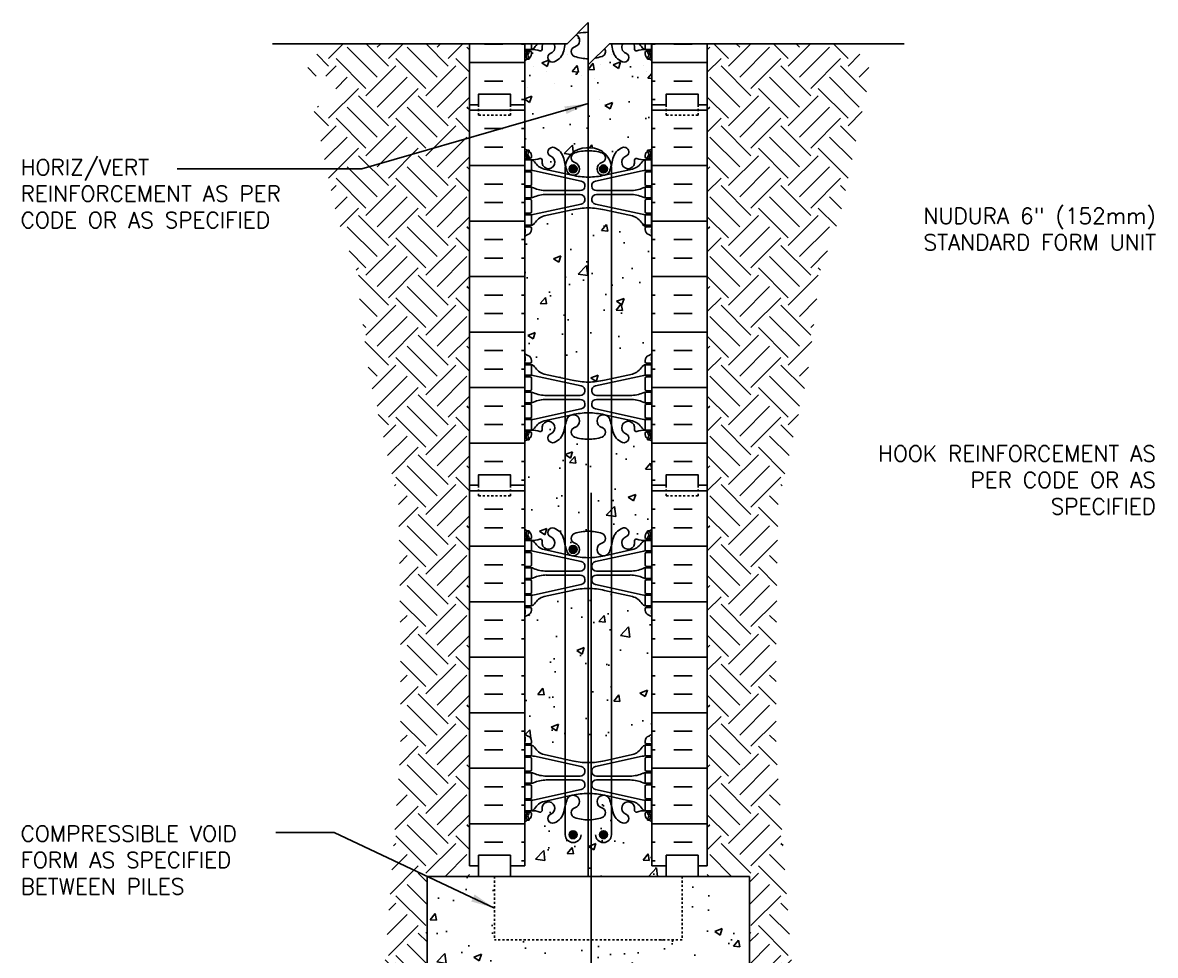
# Model space of a CAD drawing. Header units: inches. Extents: x 199.3 to 252.8, y 27.7 to 101.
# Drawn here: x 199.3 to 252.8, y 56.9 to 101 of the extents above; entities that cross this region are included whole.
import ezdxf

# ---------------------------------------------------------------- set-up
doc = ezdxf.new("R2010")
doc.units = ezdxf.units.IN
doc.header["$LTSCALE"] = 0.5
doc.header["$MEASUREMENT"] = 0
doc.linetypes.add('DASHED2', pattern=[0.375, 0.25, -0.125])
doc.linetypes.add('HIDDEN2', pattern=[0.1875, 0.125, -0.0625])
for name, color, linetype in [('HATCH', 12, 'Continuous'), ('line25', 2, 'Continuous'), ('LINE3', 3, 'Continuous'), ('LINE50', 5, 'Continuous'), ('LINE9', 9, 'Continuous'), ('TEXT', 4, 'Continuous'), ('Web_Edge', 9, 'Continuous')]:
    doc.layers.add(name, color=color, linetype=linetype)
doc.styles.add('DIM', font='romans.shx', dxfattribs={"width": 0.7})
doc.styles.add('ROMANS', font='romans.shx', dxfattribs={"height": 0.75})
doc.dimstyles.new('ext_12', dxfattribs={"dimscale": 12, "dimtxt": 0.09375, "dimasz": 0.09375, "dimexe": 0.09375, "dimexo": 0.0625, "dimgap": 0.0625, "dimtad": 1, "dimdec": 1, "dimzin": 3, "dimdsep": 46, "dimlunit": 4, "dimtxsty": 'DIM', "dimcen": 0.09, "dimdle": 0.09375, "dimclrt": 4, "dimadec": 0, "dimazin": 0, "dimtfac": 1, "dimtdec": 1, "dimtmove": 2, "dimatfit": 3, "dimfxl": 1, "dimfrac": 2, "dimtolj": 1, "dimtzin": 0, "dimarcsym": 0})

msp = doc.modelspace()

# ---------------------------------------------------------------- hatches: boundary and pattern name
at = {"layer": 'HATCH'}
h = msp.add_hatch(dxfattribs=at)
h.set_pattern_fill('AR-CONC', color=256, scale=0.5)
h.paths.add_polyline_path([(226.023, 98.803), (226.008, 98.804), (226.023, 98.822), (226.023, 99.015), (226.023, 99.309, -0.082755), (225.374, 99.417, -0.735593), (225.387, 99.875, 0.678361), (225.446, 100.439), (225.023, 100.015), (224.935, 100.015, 0.028192), (224.863, 99.685, -0.24438), (224.414, 99.164, -1), (224.251, 99.573, 0.464714), (224.398, 100.015), (223.878, 100.015, 0.198114), (223.841, 99.786, -0.601435), (223.721, 99.681, 0.10046), (223.328, 99.738), (223.223, 99.738), (223.223, 99.668), (223.27, 99.668, -0.414214), (223.333, 99.605), (223.333, 99.538, -0.249069), (223.223, 99.331), (223.223, 99.289), (223.133, 99.289, 0.064398), (223.023, 99.223), (223.023, 97.418), (223.348, 97.543), (223.246, 97.24), (223.023, 97.391), (223.023, 97.134), (223.023, 95.045, 0.064398), (223.133, 94.979), (223.223, 94.979), (223.223, 94.937, -0.249069), (223.333, 94.73), (223.333, 94.663, -0.414214), (223.27, 94.6), (223.223, 94.6), (223.223, 94.53), (223.328, 94.53, 0.10046), (223.721, 94.588, -0.601435), (223.841, 94.483, 2.182095), (224.251, 94.696, -1), (224.414, 95.104, -0.24438), (224.863, 94.583, 0.029495), (224.939, 94.238, -0.374225), (225.929, 95.1), (226.023, 95.1)])
h.paths.add_polyline_path([(229.023, 99.223, 0.064398), (228.913, 99.289), (228.823, 99.289), (228.823, 99.331, -0.249069), (228.713, 99.538), (228.713, 99.605, -0.414214), (228.775, 99.668), (228.823, 99.668), (228.823, 99.738), (228.718, 99.738, 0.10046), (228.324, 99.681, -0.601435), (228.204, 99.786, 0.198114), (228.168, 100.015), (227.648, 100.015, 0.464714), (227.794, 99.573, -1), (227.631, 99.164, -0.24438), (227.183, 99.685, 0.028192), (227.111, 100.015), (227.023, 100.015), (226.789, 99.782, -0.500184), (226.671, 99.417, -0.042559), (226.342, 99.334), (226.023, 99.015), (226.023, 98.822), (226.249, 99.091), (226.307, 98.778), (226.023, 98.803), (226.023, 95.1), (226.116, 95.1, -0.374225), (227.107, 94.238, 0.029495), (227.183, 94.583, -0.24438), (227.631, 95.104, -1), (227.794, 94.696, 2.182095), (228.204, 94.483, -0.601435), (228.324, 94.588, 0.10046), (228.718, 94.53), (228.823, 94.53), (228.823, 94.6), (228.775, 94.6, -0.414214), (228.713, 94.663), (228.713, 94.73, -0.249069), (228.823, 94.937), (228.823, 94.979), (228.913, 94.979, 0.064398), (229.023, 95.045), (229.023, 97.134)])
h.paths.add_polyline_path([(227.198, 99.021), (227.549, 99.156), (227.448, 98.853)], flags=16)
h.paths.add_polyline_path([(224.929, 92.09), (223.933, 91.871, 0.196323), (223.484, 91.525, -0.188973), (223.328, 91.43), (223.223, 91.43), (223.223, 91.36), (223.27, 91.36, -0.414214), (223.333, 91.298), (223.333, 91.23, -0.317837), (223.166, 90.995, 0.082415), (223.023, 90.916), (223.023, 85.353, 0.082415), (223.166, 85.274, -0.317837), (223.333, 85.038), (223.333, 84.97, -0.414214), (223.27, 84.908), (223.223, 84.908), (223.223, 84.838), (223.328, 84.838, -0.188973), (223.484, 84.743, 0.196323), (223.933, 84.397), (224.929, 84.178)])
h.paths.add_polyline_path([(226.023, 92.251, 0.057795), (225.255, 92.162), (224.929, 92.09), (224.929, 84.178), (225.255, 84.106, 0.057795), (226.023, 84.017)])
h.paths.add_polyline_path([(227.116, 92.09), (226.791, 92.162, 0.057795), (226.023, 92.251), (226.023, 84.017, 0.057795), (226.791, 84.106), (227.116, 84.178)])
h.paths.add_polyline_path([(229.023, 90.916, 0.082415), (228.879, 90.995, -0.317837), (228.713, 91.23), (228.713, 91.298, -0.414214), (228.775, 91.36), (228.823, 91.36), (228.823, 91.43), (228.718, 91.43, -0.188973), (228.562, 91.525, 0.196323), (228.113, 91.871), (227.116, 92.09), (227.116, 84.178), (228.113, 84.397, 0.196323), (228.562, 84.743, -0.188973), (228.718, 84.838), (228.823, 84.838), (228.823, 84.908), (228.775, 84.908, -0.414214), (228.713, 84.97), (228.713, 85.038, -0.317837), (228.879, 85.274, 0.082415), (229.023, 85.353)])
h.paths.add_polyline_path([(224.929, 81.996, 0.026498), (224.863, 81.685, -0.24438), (224.414, 81.164, -1), (224.251, 81.573, 2.182095), (223.841, 81.786, -0.601435), (223.721, 81.681, 0.10046), (223.328, 81.738), (223.223, 81.738), (223.223, 81.668), (223.27, 81.668, -0.414214), (223.333, 81.605), (223.333, 81.538, -0.249069), (223.223, 81.331), (223.223, 81.289), (223.133, 81.289, 0.064398), (223.023, 81.223), (223.023, 79.134), (223.023, 77.045, 0.064398), (223.133, 76.979), (223.223, 76.979), (223.223, 76.937, -0.249069), (223.333, 76.73), (223.333, 76.663, -0.414214), (223.27, 76.6), (223.223, 76.6), (223.223, 76.53), (223.328, 76.53, 0.10046), (223.721, 76.588, -0.601435), (223.841, 76.483, 2.182095), (224.251, 76.696, -1), (224.414, 77.104, -0.24438), (224.863, 76.583, 0.026498), (224.929, 76.273)])
h.paths.add_polyline_path([(226.023, 81.309, -0.082755), (225.374, 81.417, -0.735593), (225.387, 81.875, 1.553132), (225.029, 82.299, 0.026621), (224.929, 81.996), (224.929, 76.273, 0.026621), (225.029, 75.969, 1.553132), (225.387, 76.394, -0.735593), (225.374, 76.852, -0.082755), (226.023, 76.96)])
h.paths.add_polyline_path([(225.492, 76.1, -1), (225.117, 76.1, -1)], flags=16)
h.paths.add_polyline_path([(227.116, 81.996, 0.026621), (227.017, 82.299, 1.553132), (226.658, 81.875, -0.735593), (226.671, 81.417, -0.082755), (226.023, 81.309), (226.023, 76.96, -0.082755), (226.671, 76.852, -0.735593), (226.658, 76.394, 1.553132), (227.017, 75.969, 0.026621), (227.116, 76.273)])
h.paths.add_polyline_path([(229.023, 79.134), (229.023, 79.43), (228.196, 79.43), (227.116, 79.43), (227.116, 76.273, 0.026498), (227.183, 76.583, -0.24438), (227.631, 77.104, -1), (227.794, 76.696, 2.182095), (228.204, 76.483, -0.601435), (228.324, 76.588, 0.10046), (228.718, 76.53), (228.823, 76.53), (228.823, 76.6), (228.775, 76.6, -0.414214), (228.713, 76.663), (228.713, 76.73, -0.249069), (228.823, 76.937), (228.823, 76.979), (228.913, 76.979, 0.064398), (229.023, 77.045)])
h.paths.add_polyline_path([(229.023, 81.223, 0.064398), (228.913, 81.289), (228.823, 81.289), (228.823, 81.331, -0.249069), (228.713, 81.538), (228.713, 81.605, -0.414214), (228.775, 81.668), (228.823, 81.668), (228.823, 81.738), (228.718, 81.738, 0.10046), (228.324, 81.681, -0.601435), (228.204, 81.786, 2.182095), (227.794, 81.573, -1), (227.631, 81.164, -0.24438), (227.183, 81.685, 0.026498), (227.116, 81.996), (227.116, 79.43), (228.196, 79.43), (229.023, 79.43)])
h.paths.add_polyline_path([(224.929, 74.09), (223.933, 73.871, 0.196323), (223.484, 73.525, -0.188973), (223.328, 73.43), (223.223, 73.43), (223.223, 73.36), (223.27, 73.36, -0.414214), (223.333, 73.298), (223.333, 73.23, -0.317837), (223.166, 72.995, 0.082415), (223.023, 72.916), (223.023, 67.353, 0.082415), (223.166, 67.274, -0.317837), (223.333, 67.038), (223.333, 66.97, -0.414214), (223.27, 66.908), (223.223, 66.908), (223.223, 66.838), (223.328, 66.838, -0.188973), (223.484, 66.743, 0.196323), (223.933, 66.397), (224.929, 66.178)])
h.paths.add_polyline_path([(226.023, 74.251, 0.057795), (225.255, 74.162), (224.929, 74.09), (224.929, 66.178), (225.255, 66.106, 0.057795), (226.023, 66.017)])
h.paths.add_polyline_path([(226.158, 74.248, 0.010075), (226.023, 74.251), (226.023, 66.017, 0.010075), (226.158, 66.02)])
h.paths.add_polyline_path([(227.116, 74.09), (226.791, 74.162, 0.047692), (226.158, 74.248), (226.158, 66.02, 0.047692), (226.791, 66.106), (227.116, 66.178)])
h.paths.add_polyline_path([(229.023, 72.916, 0.082415), (228.879, 72.995, -0.317837), (228.713, 73.23), (228.713, 73.298, -0.414214), (228.775, 73.36), (228.823, 73.36), (228.823, 73.43), (228.718, 73.43, -0.188973), (228.562, 73.525, 0.196323), (228.113, 73.871), (227.116, 74.09), (227.116, 66.178), (228.113, 66.397, 0.196323), (228.562, 66.743, -0.188973), (228.718, 66.838), (228.823, 66.838), (228.823, 66.908), (228.775, 66.908, -0.414214), (228.713, 66.97), (228.713, 67.038, -0.317837), (228.879, 67.274, 0.082415), (229.023, 67.353)])
h.paths.add_polyline_path([(226.023, 63.309, -0.082755), (225.374, 63.417, -0.735593), (225.387, 63.875, 0.955472), (225.249, 64.468), (225.229, 64.464, 0.223253), (225.029, 64.299, 0.053157), (224.863, 63.685, -0.24438), (224.414, 63.164, -1), (224.251, 63.573, 2.182095), (223.841, 63.786, -0.601435), (223.721, 63.681, 0.10046), (223.328, 63.738), (223.223, 63.738), (223.223, 63.668), (223.27, 63.668, -0.414214), (223.333, 63.605), (223.333, 63.538, -0.249069), (223.223, 63.331), (223.223, 63.289), (223.133, 63.289, 0.064398), (223.023, 63.223), (223.023, 61.134), (222.335, 61.134), (222.335, 60.634), (226.023, 60.634)])
h.paths.add_polyline_path([(225.492, 62.608, -1), (225.117, 62.608, -1)], flags=16)
h.paths.add_polyline_path([(226.158, 63.313, -0.016915), (226.023, 63.309), (226.023, 60.634), (226.158, 60.634)])
h.paths.add_polyline_path([(229.023, 63.223, 0.064398), (228.913, 63.289), (228.823, 63.289), (228.823, 63.331, -0.249069), (228.713, 63.538), (228.713, 63.605, -0.414214), (228.775, 63.668), (228.823, 63.668), (228.823, 63.738), (228.718, 63.738, 0.10046), (228.324, 63.681, -0.601435), (228.204, 63.786, 2.182095), (227.794, 63.573, -1), (227.631, 63.164, -0.24438), (227.183, 63.685, 0.053157), (227.017, 64.299, 0.223253), (226.816, 64.464), (226.797, 64.468, 0.955472), (226.658, 63.875, -0.735593), (226.671, 63.417, -0.065748), (226.158, 63.313), (226.158, 60.634), (229.71, 60.634), (229.71, 61.134), (229.023, 61.134)])
h.paths.add_polyline_path([(226.554, 62.608, -1), (226.929, 62.608, -1)], flags=16)
h = msp.add_hatch(dxfattribs=at)
h.set_pattern_fill('EARTH', color=256, scale=8, angle=45, style=0)
h.set_pattern_definition([(135, (345.6143, 24.3634), (-2e-16, 2.828427), [2, -2]), (135, (346.1447, 24.8937), (-2e-16, 2.828427), [2, -2]), (135, (346.675, 25.424), (-2e-16, 2.828427), [2, -2]), (45, (346.675, 25.7776), (2.828427, 4e-16), [2, -2]), (45, (346.1447, 26.308), (2.828427, 4e-16), [2, -2]), (45, (345.6143, 26.8383), (2.828427, 4e-16), [2, -2])])
h.paths.add_polyline_path([(214.081, 97.073), (213.008, 97.073), (214.147, 91.773), (215.046, 89.276), (215.646, 84.384), (217.045, 78.293), (217.145, 71.603), (217.145, 66.611), (216.398, 56.386), (215.597, 52.652), (215.298, 50.634), (218.398, 50.634), (218.398, 60.634), (220.398, 60.634), (220.398, 100.015), (213.679, 100.015), (212.752, 99.089), (212.752, 98.486), (214.081, 98.486)])
h = msp.add_hatch(dxfattribs=at)
h.set_pattern_fill('EARTH', color=256, scale=8, angle=45, style=0)
h.set_pattern_definition([(45, (106.431, 24.3634), (2e-16, 2.828427), [2, -2]), (45, (105.9006, 24.8937), (2e-16, 2.828427), [2, -2]), (45, (105.3703, 25.424), (2e-16, 2.828427), [2, -2]), (135, (105.3703, 25.7776), (-2.828427, 4e-16), [2, -2]), (135, (105.9006, 26.308), (-2.828427, 4e-16), [2, -2]), (135, (106.431, 26.8383), (-2.828427, 4e-16), [2, -2])])
h.paths.add_polyline_path([(238.366, 100.015), (231.648, 100.015), (231.648, 60.634), (233.648, 60.634), (233.648, 50.634), (236.748, 50.634), (236.448, 52.652), (235.647, 56.386), (234.9, 66.611), (234.9, 71.603), (235, 78.293), (236.399, 84.384), (236.999, 89.276), (237.898, 91.773), (239.293, 98.262), (239.293, 99.089)])
h = msp.add_hatch(dxfattribs=at)
h.set_pattern_fill('INSUL', color=256, scale=7, style=0)
h.set_pattern_definition([(0, (-2703.139, -317.8753), (0, 2.625), []), (0, (-2703.139, -317.0003), (0, 2.625), [0.875, -0.875]), (0, (-2703.139, -316.1253), (0, 2.625), [0.875, -0.875])])
h.paths.add_polyline_path([(220.398, 79.134), (220.835, 79.134), (220.835, 79.634), (222.335, 79.634), (222.335, 79.134), (223.023, 79.134), (223.023, 97.134), (222.335, 97.134), (222.335, 97.634), (220.835, 97.634), (220.835, 97.134), (220.398, 97.134)])
h = msp.add_hatch(dxfattribs=at)
h.set_pattern_fill('INSUL', color=256, scale=7, style=0)
h.set_pattern_definition([(180, (3155.1842, -317.8753), (0, 2.625), []), (180, (3155.1842, -317.0003), (0, 2.625), [0.875, -0.875]), (180, (3155.1842, -316.1253), (0, 2.625), [0.875, -0.875])])
h.paths.add_polyline_path([(231.648, 79.134), (231.21, 79.134), (231.21, 79.634), (229.71, 79.634), (229.71, 79.134), (229.023, 79.134), (229.023, 97.134), (229.71, 97.134), (229.71, 97.634), (231.21, 97.634), (231.21, 97.134), (231.648, 97.134)])
h = msp.add_hatch(dxfattribs=at)
h.set_pattern_fill('INSUL', color=256, scale=7, style=0)
h.set_pattern_definition([(0, (-2703.139, -335.8753), (0, 2.625), []), (0, (-2703.139, -335.0003), (0, 2.625), [0.875, -0.875]), (0, (-2703.139, -334.1253), (0, 2.625), [0.875, -0.875])])
h.paths.add_polyline_path([(220.398, 61.134), (220.835, 61.134), (220.835, 61.634), (222.335, 61.634), (222.335, 61.134), (223.023, 61.134), (223.023, 79.134), (222.335, 79.134), (222.335, 79.634), (220.835, 79.634), (220.835, 79.134), (220.398, 79.134)])
h = msp.add_hatch(dxfattribs=at)
h.set_pattern_fill('INSUL', color=256, scale=7, style=0)
h.set_pattern_definition([(180, (3155.1842, -335.8753), (0, 2.625), []), (180, (3155.1842, -335.0003), (0, 2.625), [0.875, -0.875]), (180, (3155.1842, -334.1253), (0, 2.625), [0.875, -0.875])])
h.paths.add_polyline_path([(231.648, 61.134), (231.21, 61.134), (231.21, 61.634), (229.71, 61.634), (229.71, 61.134), (229.023, 61.134), (229.023, 79.134), (229.71, 79.134), (229.71, 79.634), (231.21, 79.634), (231.21, 79.134), (231.648, 79.134)])
h = msp.add_hatch(dxfattribs=at)
h.set_pattern_fill('AR-CONC', color=256, scale=0.5)
h.paths.add_polyline_path([(226.158, 57.634), (221.585, 57.634), (221.585, 60.634), (218.398, 60.634), (218.398, 50.634), (225.023, 50.634), (226.023, 51.634), (226.023, 50.634), (226.023, 49.634), (226.158, 49.769)])
h.paths.add_polyline_path([(233.648, 60.634), (230.46, 60.634), (230.46, 57.634), (226.158, 57.634), (226.158, 49.769), (227.023, 50.634), (233.648, 50.634)])
at = {"layer": 'LINE3'}
for points in [[(225.492, 94.1, 1), (225.117, 94.1, 1)], [(226.929, 94.1, 1), (226.554, 94.1, 1)], [(225.492, 76.1, 1), (225.117, 76.1, 1)], [(225.492, 62.608, 1), (225.117, 62.608, 1)], [(226.929, 62.608, 1), (226.554, 62.608, 1)]]:
    msp.add_hatch(color=256, dxfattribs=at).paths.add_polyline_path(points)

# ---------------------------------------------------------------- linework, layer by layer
at = {"layer": 'HATCH'}
for p, q in [((221.111, 100), (221.986, 100)), ((222.861, 100), (223.023, 100)), ((226.8, 99.676), (226.8, 99.676)), ((229.184, 100), (229.023, 100)), ((230.934, 100), (230.059, 100)), ((220.398, 99.125), (223.023, 99.125)), ((225.059, 99.505), (225.059, 99.505)), ((227.103, 99.528), (227.103, 99.528)), ((227.198, 99.021), (227.548, 99.155)), ((227.447, 98.851), (227.548, 99.153)), ((231.648, 99.125), (229.023, 99.125)), ((223.445, 98.946), (223.445, 98.946)), ((224.051, 98.69), (224.051, 98.69)), ((226.008, 98.804), (226.249, 99.092)), ((226.008, 98.804), (226.307, 98.778)), ((226.114, 98.833), (226.114, 98.833)), ((226.307, 98.776), (226.25, 99.089)), ((226.618, 99.042), (226.618, 99.042)), ((227.198, 99.021), (227.447, 98.853)), ((228.628, 99.001), (228.628, 99.001)), ((228.783, 98.721), (228.783, 98.721)), ((221.111, 98.25), (221.986, 98.25)), ((222.861, 98.25), (223.023, 98.25)), ((224.409, 98.136), (224.409, 98.136)), ((225.712, 98.501), (225.712, 98.501)), ((226.302, 98.385), (226.302, 98.385)), ((229.184, 98.25), (229.023, 98.25)), ((230.934, 98.25), (230.059, 98.25)), ((223.023, 97.418), (223.347, 97.543)), ((223.157, 97.971), (223.157, 97.971)), ((223.246, 97.238), (223.347, 97.541)), ((222.861, 97.375), (223.023, 97.375)), ((223.023, 97.391), (223.246, 97.241)), ((226.557, 97.378), (226.557, 97.378)), ((229.184, 97.375), (229.023, 97.375))]:
    msp.add_line(p, q, dxfattribs=at)
at = {"layer": 'HATCH', "linetype": 'HIDDEN2'}
for p, q in [((221.585, 60.634), (221.585, 57.634)), ((230.46, 60.634), (230.46, 57.634)), ((230.46, 57.634), (221.585, 57.634))]:
    msp.add_line(p, q, dxfattribs=at)
at = {"layer": 'line25'}
for p, q in [((223.023, 100.015), (223.023, 97.134)), ((229.023, 97.134), (229.023, 100.015)), ((223.023, 97.134), (223.023, 79.134)), ((229.023, 79.134), (229.023, 97.134)), ((223.023, 79.134), (223.023, 61.134)), ((229.023, 61.134), (229.023, 79.134))]:
    msp.add_line(p, q, dxfattribs=at)
at = {"layer": 'LINE3'}
for p, q in [((226.023, 60.634), (226.023, 99.015)), ((225.929, 95.1), (226.116, 95.1)), ((224.929, 62.608), (224.929, 94.1)), ((227.116, 62.608), (227.116, 94.1)), ((226.158, 78.772), (226.158, 49.769))]:
    msp.add_line(p, q, dxfattribs=at)
for centre in [(225.304, 94.1), (226.741, 94.1), (225.304, 76.1), (225.304, 62.608), (226.741, 62.608)]:
    msp.add_circle(centre, 0.188, dxfattribs=at)
for centre, radius, start, end in [((225.929, 94.1), 1, 90, 180), ((226.116, 94.1), 1, 0, 90), ((225.304, 62.608), 0.375, 180, 0), ((226.741, 62.608), 0.375, 180, 0)]:
    msp.add_arc(centre, radius, start, end, dxfattribs=at)
at = {"layer": 'LINE50'}
for p, q in [((220.398, 97.134), (220.398, 100.015)), ((231.648, 97.134), (231.648, 100.015)), ((220.398, 79.134), (220.398, 97.134)), ((231.648, 79.134), (231.648, 97.134)), ((220.398, 61.134), (220.398, 79.134)), ((231.648, 61.134), (231.648, 79.134)), ((218.398, 60.634), (218.398, 50.634)), ((218.398, 60.634), (233.648, 60.634)), ((233.648, 60.634), (233.648, 50.634))]:
    msp.add_line(p, q, dxfattribs=at)
for points in [[(223.023, 97.134), (222.335, 97.134), (222.335, 97.634), (220.835, 97.634), (220.835, 97.134), (220.398, 97.134)], [(220.398, 97.134), (220.835, 97.134), (220.835, 97.634), (222.335, 97.634), (222.335, 97.134), (223.023, 97.134)], [(229.023, 97.134), (229.71, 97.134), (229.71, 97.634), (231.21, 97.634), (231.21, 97.134), (231.648, 97.134)], [(231.648, 97.134), (231.21, 97.134), (231.21, 97.634), (229.71, 97.634), (229.71, 97.134), (229.023, 97.134)], [(223.023, 79.134), (222.335, 79.134), (222.335, 79.634), (220.835, 79.634), (220.835, 79.134), (220.398, 79.134)], [(220.398, 79.134), (220.835, 79.134), (220.835, 79.634), (222.335, 79.634), (222.335, 79.134), (223.023, 79.134)], [(229.023, 79.134), (229.71, 79.134), (229.71, 79.634), (231.21, 79.634), (231.21, 79.134), (231.648, 79.134)], [(231.648, 79.134), (231.21, 79.134), (231.21, 79.634), (229.71, 79.634), (229.71, 79.134), (229.023, 79.134)], [(223.023, 61.134), (222.335, 61.134), (222.335, 61.634), (220.835, 61.634), (220.835, 61.134), (220.398, 61.134)], [(229.023, 61.134), (229.71, 61.134), (229.71, 61.634), (231.21, 61.634), (231.21, 61.134), (231.648, 61.134)]]:
    msp.add_lwpolyline(points, dxfattribs=at)
at = {"layer": 'LINE9'}
for p, q in [((226.023, 101.015), (225.023, 100.015)), ((226.023, 100.015), (226.023, 101.015)), ((225.023, 100.015), (211.084, 100.015)), ((226.023, 99.015), (227.023, 100.015)), ((226.023, 100.015), (226.023, 99.015)), ((227.023, 100.015), (240.962, 100.015))]:
    msp.add_line(p, q, dxfattribs=at)
at = {"layer": 'LINE9', "linetype": 'DASHED2', "ltscale": 0.15}
for points in [[(222.335, 97.134), (222.335, 97.134), (222.335, 96.634), (220.835, 96.634), (220.835, 97.134), (220.835, 97.134)], [(231.21, 97.134), (231.21, 97.134), (231.21, 96.634), (229.71, 96.634), (229.71, 97.134), (229.71, 97.134)], [(222.335, 79.134), (222.335, 79.134), (222.335, 78.634), (220.835, 78.634), (220.835, 79.134), (220.835, 79.134)], [(231.21, 79.134), (231.21, 79.134), (231.21, 78.634), (229.71, 78.634), (229.71, 79.134), (229.71, 79.134)]]:
    msp.add_lwpolyline(points, dxfattribs=at)
at = {"layer": 'LINE9'}
for points in [[(222.335, 61.134), (222.335, 60.634), (220.835, 60.634), (220.835, 61.134)], [(231.21, 61.134), (231.21, 60.634), (229.71, 60.634), (229.71, 61.134)]]:
    msp.add_lwpolyline(points, dxfattribs=at)
at = {"layer": 'TEXT'}
for points in [[(225.117, 94.1, 0, 0.36, 0), (224.037, 94.1, 0, 0, 0), (206.574, 94.1, 0, 0, 0)], [(230.723, 91.572, 0, 0.36, 0), (231.803, 91.572, 0, 0, 0), (239.865, 91.572, 0, 0, 0)], [(227.116, 79.43, 0, 0.36, 0), (228.196, 79.43, 0, 0, 0), (239.666, 79.43, 0, 0, 0)]]:
    msp.add_lwpolyline(points, format="xyseb", dxfattribs=at)
at = {"layer": 'Web_Edge'}
for p, q in [((223.023, 99.668), (223.27, 99.668)), ((223.133, 99.668), (223.133, 99.738)), ((223.223, 99.668), (223.223, 99.738)), ((229.023, 99.668), (228.775, 99.668)), ((228.823, 99.668), (228.823, 99.738)), ((228.913, 99.668), (228.913, 99.738)), ((223.023, 99.568), (223.065, 99.568)), ((223.133, 99.289), (223.223, 99.289)), ((223.223, 99.289), (223.223, 99.331)), ((223.333, 99.538), (223.333, 99.605)), ((228.713, 99.538), (228.713, 99.605)), ((228.823, 99.289), (228.823, 99.331)), ((228.913, 99.289), (228.823, 99.289)), ((229.023, 99.568), (228.981, 99.568)), ((223.133, 94.979), (223.223, 94.979)), ((223.223, 94.979), (223.223, 94.937)), ((228.913, 94.979), (228.823, 94.979)), ((228.823, 94.979), (228.823, 94.937)), ((223.023, 94.7), (223.065, 94.7)), ((223.023, 94.6), (223.27, 94.6)), ((223.133, 94.6), (223.133, 94.53)), ((223.223, 94.6), (223.223, 94.53)), ((223.333, 94.73), (223.333, 94.663)), ((228.713, 94.73), (228.713, 94.663)), ((229.023, 94.6), (228.775, 94.6)), ((228.823, 94.6), (228.823, 94.53)), ((228.913, 94.6), (228.913, 94.53)), ((229.023, 94.7), (228.981, 94.7)), ((223.023, 93.96), (223.27, 93.96)), ((223.133, 94.03), (223.133, 93.96)), ((223.223, 94.03), (223.223, 93.96)), ((223.333, 93.898), (223.333, 93.363)), ((223.472, 94.007), (225.683, 93.525)), ((223.933, 94.089), (225.255, 93.799)), ((228.574, 94.007), (226.362, 93.525)), ((228.113, 94.089), (226.791, 93.799)), ((228.713, 93.898), (228.713, 93.363)), ((229.023, 93.96), (228.775, 93.96)), ((228.823, 94.03), (228.823, 93.96)), ((228.913, 94.03), (228.913, 93.96)), ((223.023, 93.3), (223.27, 93.3)), ((223.133, 93.3), (223.133, 93.23)), ((223.223, 93.3), (223.223, 93.23)), ((229.023, 93.3), (228.775, 93.3)), ((228.823, 93.3), (228.823, 93.23)), ((228.913, 93.3), (228.913, 93.23)), ((223.133, 92.73), (223.133, 92.66)), ((223.223, 92.73), (223.223, 92.66)), ((224.037, 93.07), (225.634, 93.07)), ((224.037, 92.89), (225.634, 92.89)), ((228.008, 93.07), (226.412, 93.07)), ((228.008, 92.89), (226.412, 92.89)), ((228.823, 92.73), (228.823, 92.66)), ((228.913, 92.73), (228.913, 92.66)), ((223.023, 92.66), (223.27, 92.66)), ((223.333, 92.598), (223.333, 92.063)), ((223.472, 91.954), (225.683, 92.436)), ((223.933, 91.871), (225.255, 92.162)), ((228.574, 91.954), (226.362, 92.436)), ((228.113, 91.871), (226.791, 92.162)), ((228.713, 92.598), (228.713, 92.063)), ((229.023, 92.66), (228.775, 92.66)), ((223.023, 92), (223.27, 92)), ((223.133, 92), (223.133, 91.93)), ((223.223, 92), (223.223, 91.93)), ((229.023, 92), (228.775, 92)), ((228.823, 92), (228.823, 91.93)), ((228.913, 92), (228.913, 91.93)), ((223.023, 91.36), (223.27, 91.36)), ((223.033, 91.24), (223.033, 91.054)), ((223.133, 91.43), (223.133, 91.36)), ((223.223, 91.43), (223.223, 91.36)), ((223.333, 91.23), (223.333, 91.298)), ((228.713, 91.23), (228.713, 91.298)), ((229.023, 91.36), (228.775, 91.36)), ((228.823, 91.43), (228.823, 91.36)), ((228.913, 91.43), (228.913, 91.36)), ((229.013, 91.24), (229.013, 91.054)), ((223.033, 85.028), (223.033, 85.214)), ((229.013, 85.028), (229.013, 85.214)), ((223.023, 84.908), (223.27, 84.908)), ((223.133, 84.838), (223.133, 84.908)), ((223.223, 84.838), (223.223, 84.908)), ((223.333, 85.038), (223.333, 84.97)), ((228.713, 85.038), (228.713, 84.97)), ((229.023, 84.908), (228.775, 84.908)), ((228.823, 84.838), (228.823, 84.908)), ((228.913, 84.838), (228.913, 84.908)), ((223.023, 84.268), (223.27, 84.268)), ((223.133, 84.268), (223.133, 84.338)), ((223.223, 84.268), (223.223, 84.338)), ((223.333, 83.67), (223.333, 84.205)), ((223.472, 84.314), (225.683, 83.833)), ((223.933, 84.397), (225.255, 84.106)), ((228.574, 84.314), (226.362, 83.833)), ((228.113, 84.397), (226.791, 84.106)), ((228.713, 83.67), (228.713, 84.205)), ((229.023, 84.268), (228.775, 84.268)), ((228.823, 84.268), (228.823, 84.338)), ((228.913, 84.268), (228.913, 84.338)), ((223.023, 83.608), (223.27, 83.608)), ((223.133, 83.538), (223.133, 83.608)), ((223.223, 83.538), (223.223, 83.608)), ((229.023, 83.608), (228.775, 83.608)), ((228.823, 83.538), (228.823, 83.608)), ((228.913, 83.538), (228.913, 83.608)), ((223.133, 82.968), (223.133, 83.038)), ((223.223, 82.968), (223.223, 83.038)), ((224.037, 83.378), (225.634, 83.378)), ((224.037, 83.198), (225.634, 83.198)), ((228.008, 83.378), (226.412, 83.378)), ((228.008, 83.198), (226.412, 83.198)), ((228.823, 82.968), (228.823, 83.038)), ((228.913, 82.968), (228.913, 83.038)), ((223.023, 82.968), (223.27, 82.968)), ((223.333, 82.37), (223.333, 82.905)), ((223.472, 82.262), (225.683, 82.743)), ((228.574, 82.262), (226.362, 82.743)), ((228.713, 82.37), (228.713, 82.905)), ((229.023, 82.968), (228.775, 82.968)), ((223.023, 82.308), (223.27, 82.308)), ((223.133, 82.238), (223.133, 82.308)), ((223.223, 82.238), (223.223, 82.308)), ((223.933, 82.179), (225.255, 82.47)), ((228.113, 82.179), (226.791, 82.47)), ((229.023, 82.308), (228.775, 82.308)), ((228.823, 82.238), (228.823, 82.308)), ((228.913, 82.238), (228.913, 82.308)), ((223.023, 81.668), (223.27, 81.668)), ((223.023, 81.568), (223.065, 81.568)), ((223.133, 81.668), (223.133, 81.738)), ((223.223, 81.668), (223.223, 81.738)), ((223.333, 81.538), (223.333, 81.605)), ((228.713, 81.538), (228.713, 81.605)), ((229.023, 81.668), (228.775, 81.668)), ((228.823, 81.668), (228.823, 81.738)), ((228.913, 81.668), (228.913, 81.738)), ((229.023, 81.568), (228.981, 81.568)), ((223.133, 81.289), (223.223, 81.289)), ((223.223, 81.289), (223.223, 81.331)), ((228.823, 81.289), (228.823, 81.331)), ((228.913, 81.289), (228.823, 81.289)), ((223.023, 76.7), (223.065, 76.7)), ((223.023, 76.6), (223.27, 76.6)), ((223.133, 76.979), (223.223, 76.979)), ((223.133, 76.6), (223.133, 76.53)), ((223.223, 76.979), (223.223, 76.937)), ((223.223, 76.6), (223.223, 76.53)), ((223.333, 76.73), (223.333, 76.663)), ((228.713, 76.73), (228.713, 76.663)), ((229.023, 76.6), (228.775, 76.6)), ((228.913, 76.979), (228.823, 76.979)), ((228.823, 76.979), (228.823, 76.937)), ((228.823, 76.6), (228.823, 76.53)), ((228.913, 76.6), (228.913, 76.53)), ((229.023, 76.7), (228.981, 76.7)), ((223.933, 76.089), (225.255, 75.799)), ((228.113, 76.089), (226.791, 75.799)), ((223.023, 75.96), (223.27, 75.96)), ((223.133, 76.03), (223.133, 75.96)), ((223.223, 76.03), (223.223, 75.96)), ((223.333, 75.898), (223.333, 75.363)), ((223.472, 76.007), (225.683, 75.525)), ((228.574, 76.007), (226.362, 75.525)), ((228.713, 75.898), (228.713, 75.363)), ((229.023, 75.96), (228.775, 75.96)), ((228.823, 76.03), (228.823, 75.96)), ((228.913, 76.03), (228.913, 75.96)), ((223.023, 75.3), (223.27, 75.3)), ((223.133, 75.3), (223.133, 75.23)), ((223.223, 75.3), (223.223, 75.23)), ((224.037, 75.07), (225.634, 75.07)), ((228.008, 75.07), (226.412, 75.07)), ((229.023, 75.3), (228.775, 75.3)), ((228.823, 75.3), (228.823, 75.23)), ((228.913, 75.3), (228.913, 75.23)), ((223.023, 74.66), (223.27, 74.66)), ((223.133, 74.73), (223.133, 74.66)), ((223.223, 74.73), (223.223, 74.66)), ((223.333, 74.598), (223.333, 74.063)), ((224.037, 74.89), (225.634, 74.89)), ((228.008, 74.89), (226.412, 74.89)), ((228.713, 74.598), (228.713, 74.063)), ((229.023, 74.66), (228.775, 74.66)), ((228.823, 74.73), (228.823, 74.66)), ((228.913, 74.73), (228.913, 74.66)), ((223.023, 74), (223.27, 74)), ((223.133, 74), (223.133, 73.93)), ((223.223, 74), (223.223, 73.93)), ((223.472, 73.954), (225.683, 74.436)), ((223.933, 73.871), (225.255, 74.162)), ((228.574, 73.954), (226.362, 74.436)), ((228.113, 73.871), (226.791, 74.162)), ((229.023, 74), (228.775, 74)), ((228.823, 74), (228.823, 73.93)), ((228.913, 74), (228.913, 73.93)), ((223.133, 73.43), (223.133, 73.36)), ((223.223, 73.43), (223.223, 73.36)), ((228.823, 73.43), (228.823, 73.36)), ((228.913, 73.43), (228.913, 73.36)), ((223.023, 73.36), (223.27, 73.36)), ((223.033, 73.24), (223.033, 73.054)), ((223.333, 73.23), (223.333, 73.298)), ((228.713, 73.23), (228.713, 73.298)), ((229.023, 73.36), (228.775, 73.36)), ((229.013, 73.24), (229.013, 73.054)), ((223.033, 67.028), (223.033, 67.214)), ((223.333, 67.038), (223.333, 66.97)), ((228.713, 67.038), (228.713, 66.97)), ((229.013, 67.028), (229.013, 67.214)), ((223.023, 66.908), (223.27, 66.908)), ((223.133, 66.838), (223.133, 66.908)), ((223.223, 66.838), (223.223, 66.908)), ((229.023, 66.908), (228.775, 66.908)), ((228.823, 66.838), (228.823, 66.908)), ((228.913, 66.838), (228.913, 66.908)), ((223.023, 66.268), (223.27, 66.268)), ((223.133, 66.268), (223.133, 66.338)), ((223.223, 66.268), (223.223, 66.338)), ((223.333, 65.67), (223.333, 66.205)), ((223.472, 66.314), (225.683, 65.833)), ((223.933, 66.397), (225.255, 66.106)), ((228.574, 66.314), (226.362, 65.833)), ((228.113, 66.397), (226.791, 66.106)), ((228.713, 65.67), (228.713, 66.205)), ((229.023, 66.268), (228.775, 66.268)), ((228.823, 66.268), (228.823, 66.338)), ((228.913, 66.268), (228.913, 66.338)), ((223.023, 65.608), (223.27, 65.608)), ((223.133, 65.538), (223.133, 65.608)), ((223.223, 65.538), (223.223, 65.608)), ((224.037, 65.378), (225.634, 65.378)), ((228.008, 65.378), (226.412, 65.378)), ((229.023, 65.608), (228.775, 65.608)), ((228.823, 65.538), (228.823, 65.608)), ((228.913, 65.538), (228.913, 65.608)), ((223.023, 64.968), (223.27, 64.968)), ((223.133, 64.968), (223.133, 65.038)), ((223.223, 64.968), (223.223, 65.038)), ((223.333, 64.37), (223.333, 64.905)), ((224.037, 65.198), (225.634, 65.198)), ((228.008, 65.198), (226.412, 65.198)), ((228.713, 64.37), (228.713, 64.905)), ((229.023, 64.968), (228.775, 64.968)), ((228.823, 64.968), (228.823, 65.038)), ((228.913, 64.968), (228.913, 65.038)), ((223.023, 64.308), (223.27, 64.308)), ((223.133, 64.238), (223.133, 64.308)), ((223.223, 64.238), (223.223, 64.308)), ((223.472, 64.262), (225.683, 64.743)), ((223.933, 64.179), (225.255, 64.47)), ((228.574, 64.262), (226.362, 64.743)), ((228.113, 64.179), (226.791, 64.47)), ((229.023, 64.308), (228.775, 64.308)), ((228.823, 64.238), (228.823, 64.308)), ((228.913, 64.238), (228.913, 64.308)), ((223.023, 63.668), (223.27, 63.668)), ((223.023, 63.568), (223.065, 63.568)), ((223.133, 63.668), (223.133, 63.738)), ((223.133, 63.289), (223.223, 63.289)), ((223.223, 63.668), (223.223, 63.738)), ((223.223, 63.289), (223.223, 63.331)), ((223.333, 63.538), (223.333, 63.605)), ((228.713, 63.538), (228.713, 63.605)), ((229.023, 63.668), (228.775, 63.668)), ((228.823, 63.668), (228.823, 63.738)), ((228.823, 63.289), (228.823, 63.331)), ((228.913, 63.289), (228.823, 63.289)), ((228.913, 63.668), (228.913, 63.738)), ((229.023, 63.568), (228.981, 63.568))]:
    msp.add_line(p, q, dxfattribs=at)
for points in [[(223.328, 100.015), (223.328, 99.738), (223.028, 99.738), (223.028, 100.015)], [(228.718, 100.015), (228.718, 99.738), (229.018, 99.738), (229.018, 100.015)]]:
    msp.add_lwpolyline(points, dxfattribs=at)
for points in [[(223.028, 94.03), (223.328, 94.03), (223.328, 94.53), (223.028, 94.53)], [(229.018, 94.03), (228.718, 94.03), (228.718, 94.53), (229.018, 94.53)], [(223.028, 92.73), (223.328, 92.73), (223.328, 93.23), (223.028, 93.23)], [(229.018, 92.73), (228.718, 92.73), (228.718, 93.23), (229.018, 93.23)], [(223.028, 91.43), (223.328, 91.43), (223.328, 91.93), (223.028, 91.93)], [(229.018, 91.43), (228.718, 91.43), (228.718, 91.93), (229.018, 91.93)], [(223.028, 84.838), (223.328, 84.838), (223.328, 84.338), (223.028, 84.338)], [(229.018, 84.838), (228.718, 84.838), (228.718, 84.338), (229.018, 84.338)], [(223.028, 83.538), (223.328, 83.538), (223.328, 83.038), (223.028, 83.038)], [(229.018, 83.538), (228.718, 83.538), (228.718, 83.038), (229.018, 83.038)], [(223.028, 82.238), (223.328, 82.238), (223.328, 81.738), (223.028, 81.738)], [(229.018, 82.238), (228.718, 82.238), (228.718, 81.738), (229.018, 81.738)], [(223.028, 76.03), (223.328, 76.03), (223.328, 76.53), (223.028, 76.53)], [(229.018, 76.03), (228.718, 76.03), (228.718, 76.53), (229.018, 76.53)], [(223.028, 74.73), (223.328, 74.73), (223.328, 75.23), (223.028, 75.23)], [(229.018, 74.73), (228.718, 74.73), (228.718, 75.23), (229.018, 75.23)], [(223.028, 73.43), (223.328, 73.43), (223.328, 73.93), (223.028, 73.93)], [(229.018, 73.43), (228.718, 73.43), (228.718, 73.93), (229.018, 73.93)], [(223.028, 66.838), (223.328, 66.838), (223.328, 66.338), (223.028, 66.338)], [(229.018, 66.838), (228.718, 66.838), (228.718, 66.338), (229.018, 66.338)], [(223.028, 65.538), (223.328, 65.538), (223.328, 65.038), (223.028, 65.038)], [(229.018, 65.538), (228.718, 65.538), (228.718, 65.038), (229.018, 65.038)], [(223.028, 64.238), (223.328, 64.238), (223.328, 63.738), (223.028, 63.738)], [(229.018, 64.238), (228.718, 64.238), (228.718, 63.738), (229.018, 63.738)]]:
    msp.add_lwpolyline(points, close=True, dxfattribs=at)
for centre, radius, start, end in [((225.304, 100.168), 0.305, 285.7253, 62.3312), ((226.023, 97.203), 3.356, 90, 98.4488), ((223.326, 99.483), 0.25, 137.5391, 219.8855), ((223.175, 99.622), 0.045, 317.5391, 137.5391), ((223.27, 99.605), 0.0625, 360, 90), ((223.285, 99.984), 0.25, 279.9177, 322.7223), ((223.384, 98.74), 1, 70.0933, 93.2121), ((224.132, 99.456), 0.75, 131.7801, 149.845), ((223.753, 99.765), 0.09, 251.1349, 13.3205), ((224.138, 99.856), 0.305, 148.4965, 193.3205), ((224.138, 99.856), 0.305, 291.8037, 31.5035), ((224.138, 99.856), 0.745, 291.8037, 346.7348), ((227.826, 99.214), 3, 164.5134, 170.9727), ((225.452, 99.644), 0.24, 105.7253, 251.077), ((226.593, 99.644), 0.24, 288.923, 35.2168), ((224.22, 99.214), 3, 9.0273, 15.4866), ((227.908, 99.856), 0.745, 193.2652, 248.1963), ((227.908, 99.856), 0.305, 148.4965, 248.1963), ((227.908, 99.856), 0.305, 346.6795, 31.5035), ((228.292, 99.765), 0.09, 166.6795, 288.8651), ((228.662, 98.74), 1, 86.7879, 109.9067), ((227.913, 99.456), 0.75, 30.155, 48.2199), ((228.761, 99.984), 0.25, 217.2777, 260.0823), ((228.775, 99.605), 0.0625, 90, 180), ((228.87, 99.622), 0.045, 42.4609, 222.4609), ((228.719, 99.483), 0.25, 320.1145, 42.4609), ((223.333, 98.831), 0.6, 114.9252, 121.1093), ((223.333, 98.831), 0.5, 109.4712, 128.3167), ((223.065, 99.548), 0.02, 345.8459, 90), ((223.071, 99.393), 0.02, 294.9252, 19.2084), ((223.169, 99.353), 0.045, 218.552, 40.8121), ((223.326, 99.483), 0.16, 137.5391, 219.9999), ((223.083, 99.538), 0.25, 289.4712, 360), ((224.333, 99.369), 0.22, 111.8037, 291.8037), ((226.023, 101.309), 2, 251.077, 270), ((226.023, 101.309), 2, 279.1751, 288.923), ((227.713, 99.369), 0.22, 248.1963, 68.1963), ((228.963, 99.538), 0.25, 180, 250.5288), ((228.877, 99.353), 0.045, 139.1879, 321.448), ((228.719, 99.483), 0.16, 320.0001, 42.4609), ((228.713, 98.831), 0.5, 51.6833, 70.5288), ((228.974, 99.393), 0.02, 160.7916, 245.0748), ((228.981, 99.548), 0.02, 90, 194.1541), ((228.713, 98.831), 0.6, 58.8907, 65.0748), ((223.333, 95.437), 0.5, 231.6833, 250.5288), ((223.333, 95.437), 0.6, 238.8907, 245.0748), ((223.326, 94.785), 0.25, 140.1145, 222.4609), ((223.071, 94.875), 0.02, 340.7916, 65.0748), ((223.169, 94.916), 0.045, 319.1879, 141.448), ((223.083, 94.73), 0.25, 0, 70.5288), ((223.326, 94.785), 0.16, 140.0001, 222.4609), ((224.333, 94.9), 0.22, 68.1963, 248.1963), ((224.138, 94.412), 0.745, 13.2652, 68.1963), ((225.452, 94.625), 0.24, 108.923, 254.2747), ((226.023, 92.96), 2, 90, 108.923), ((226.023, 92.96), 2, 71.077, 90), ((226.593, 94.625), 0.24, 285.7253, 71.077), ((227.908, 94.412), 0.745, 111.8037, 166.7348), ((227.713, 94.9), 0.22, 291.8037, 111.8037), ((228.963, 94.73), 0.25, 109.4712, 180), ((228.877, 94.916), 0.045, 38.552, 220.8121), ((228.719, 94.785), 0.16, 317.5391, 39.9999), ((228.713, 95.437), 0.5, 289.4712, 308.3167), ((228.719, 94.785), 0.25, 317.5391, 39.8855), ((228.974, 94.875), 0.02, 114.9252, 199.2084), ((228.713, 95.437), 0.6, 294.9252, 301.1093), ((223.065, 94.72), 0.02, 270, 14.1541), ((223.175, 94.647), 0.045, 222.4609, 42.4609), ((223.27, 94.663), 0.0625, 270, 0), ((223.384, 95.529), 1, 266.7879, 289.9067), ((223.285, 94.284), 0.25, 37.2777, 80.0823), ((224.132, 94.812), 0.75, 210.155, 254.5838), ((223.753, 94.503), 0.09, 346.6795, 108.8651), ((224.138, 94.412), 0.305, 166.6795, 68.1963), ((227.826, 95.054), 3, 189.0273, 201.1984), ((225.304, 94.1), 0.305, 205.3782, 74.2747), ((226.741, 94.1), 0.305, 105.7253, 334.6218), ((224.22, 95.054), 3, 338.8016, 350.9727), ((227.908, 94.412), 0.305, 111.8037, 13.3205), ((227.913, 94.812), 0.75, 285.4162, 329.845), ((228.292, 94.503), 0.09, 71.1349, 193.3205), ((228.662, 95.529), 1, 250.0933, 273.2121), ((228.761, 94.284), 0.25, 99.9177, 142.7223), ((228.775, 94.663), 0.0625, 180, 270), ((228.87, 94.647), 0.045, 137.5391, 317.5391), ((228.981, 94.72), 0.02, 165.8459, 270), ((223.27, 93.898), 0.0625, 0, 90), ((223.237, 93.034), 1, 76.4291, 84.7991), ((226.023, 97.066), 3.356, 256.7692, 270), ((226.023, 97.066), 3.356, 270, 283.2308), ((228.808, 93.034), 1, 95.2009, 103.5709), ((228.775, 93.898), 0.0625, 90, 180), ((223.27, 93.363), 0.0625, 270, 0), ((223.324, 93.012), 0.219, 60.4937, 88.92), ((225.634, 93.3), 0.23, 270, 77.6055), ((226.412, 93.3), 0.23, 102.3945, 270), ((228.722, 93.012), 0.219, 91.08, 119.5063), ((228.775, 93.363), 0.0625, 180, 270), ((223.324, 92.949), 0.219, 271.08, 299.5063), ((223.324, 92.949), 0.219, 271.08, 299.5063), ((224.068, 94.67), 1.6, 246.5673, 268.9203), ((224.068, 91.291), 1.6, 91.0797, 113.4327), ((224.068, 91.291), 1.6, 91.0797, 113.4327), ((225.634, 92.66), 0.23, 282.3945, 90), ((226.412, 92.66), 0.23, 90, 257.6055), ((227.978, 94.67), 1.6, 271.0797, 293.4327), ((227.978, 91.291), 1.6, 66.5673, 88.9203), ((227.978, 91.291), 1.6, 66.5673, 88.9203), ((228.722, 92.949), 0.219, 240.4937, 268.92), ((228.722, 92.949), 0.219, 240.4937, 268.92), ((223.27, 92.598), 0.0625, 0, 90), ((226.023, 88.895), 3.356, 90, 103.2308), ((226.023, 88.895), 3.356, 76.7692, 90), ((228.775, 92.598), 0.0625, 90, 180), ((223.27, 92.063), 0.0625, 270, 0), ((223.237, 92.926), 1, 275.2009, 283.5709), ((224.132, 91.148), 0.75, 105.4162, 149.845), ((227.913, 91.148), 0.75, 30.155, 74.5838), ((228.808, 92.926), 1, 256.4291, 264.7991), ((228.775, 92.063), 0.0625, 180, 270), ((223.013, 91.24), 0.02, 0, 60.012), ((223.083, 91.23), 0.25, 289.4712, 360), ((223.27, 91.298), 0.0625, 360, 90), ((223.285, 91.677), 0.25, 279.9177, 322.7223), ((228.761, 91.677), 0.25, 217.2777, 260.0823), ((228.775, 91.298), 0.0625, 90, 180), ((228.963, 91.23), 0.25, 180, 250.5288), ((229.033, 91.24), 0.02, 119.988, 180), ((223.013, 91.054), 0.02, 301.073, 0), ((223.333, 90.523), 0.6, 121.073, 121.1093), ((223.333, 90.523), 0.5, 109.4712, 128.3167), ((228.713, 90.523), 0.5, 51.6833, 70.5288), ((229.033, 91.054), 0.02, 180, 238.927), ((228.713, 90.523), 0.6, 58.8907, 58.927), ((223.333, 85.745), 0.5, 231.6833, 250.5288), ((223.333, 85.745), 0.6, 238.8907, 238.927), ((223.013, 85.214), 0.02, 360, 58.927), ((223.083, 85.038), 0.25, 0, 70.5288), ((228.963, 85.038), 0.25, 109.4712, 180), ((228.713, 85.745), 0.5, 289.4712, 308.3167), ((229.033, 85.214), 0.02, 121.073, 180), ((228.713, 85.745), 0.6, 301.073, 301.1093), ((223.013, 85.028), 0.02, 299.988, 360), ((223.27, 84.97), 0.0625, 270, 0), ((223.285, 84.592), 0.25, 37.2777, 80.0823), ((224.132, 85.12), 0.75, 210.155, 254.5838), ((227.913, 85.12), 0.75, 285.4162, 329.845), ((228.761, 84.592), 0.25, 99.9177, 142.7223), ((228.775, 84.97), 0.0625, 180, 270), ((229.033, 85.028), 0.02, 180, 240.012), ((223.27, 84.205), 0.0625, 0, 90), ((223.237, 83.342), 1, 76.4291, 84.7991), ((226.023, 87.373), 3.356, 256.7692, 270), ((226.023, 87.373), 3.356, 270, 283.2308), ((228.808, 83.342), 1, 95.2009, 103.5709), ((228.775, 84.205), 0.0625, 90, 180), ((223.27, 83.67), 0.0625, 270, 0), ((225.634, 83.608), 0.23, 270, 77.6055), ((226.412, 83.608), 0.23, 102.3945, 270), ((228.775, 83.67), 0.0625, 180, 270), ((223.324, 83.319), 0.219, 60.4937, 88.92), ((223.324, 83.319), 0.219, 60.4937, 88.92), ((223.324, 83.257), 0.219, 271.08, 299.5063), ((224.068, 84.978), 1.6, 246.5673, 268.9203), ((224.068, 84.978), 1.6, 246.5673, 268.9203), ((224.068, 81.598), 1.6, 91.0797, 113.4327), ((225.634, 82.968), 0.23, 282.3945, 90), ((226.412, 82.968), 0.23, 90, 257.6055), ((227.978, 84.978), 1.6, 271.0797, 293.4327), ((227.978, 84.978), 1.6, 271.0797, 293.4327), ((227.978, 81.598), 1.6, 66.5673, 88.9203), ((228.722, 83.319), 0.219, 91.08, 119.5063), ((228.722, 83.319), 0.219, 91.08, 119.5063), ((228.722, 83.257), 0.219, 240.4937, 268.92), ((223.27, 82.905), 0.0625, 0, 90), ((226.023, 79.203), 3.356, 90, 103.2308), ((226.023, 79.203), 3.356, 76.7692, 90), ((228.775, 82.905), 0.0625, 90, 180), ((223.27, 82.37), 0.0625, 270, 0), ((223.237, 83.234), 1, 275.2009, 283.5709), ((224.132, 81.456), 0.75, 105.4162, 149.845), ((224.138, 81.856), 0.305, 291.8037, 193.3205), ((227.826, 81.214), 3, 158.8016, 170.9727), ((225.304, 82.168), 0.305, 285.7253, 154.6218), ((226.741, 82.168), 0.305, 25.3782, 254.2747), ((224.22, 81.214), 3, 9.0273, 21.1984), ((227.908, 81.856), 0.305, 346.6795, 248.1963), ((227.913, 81.456), 0.75, 30.155, 74.5838), ((228.808, 83.234), 1, 256.4291, 264.7991), ((228.775, 82.37), 0.0625, 180, 270), ((223.065, 81.548), 0.02, 345.8459, 90), ((223.326, 81.483), 0.25, 137.5391, 219.8855), ((223.175, 81.622), 0.045, 317.5391, 137.5391), ((223.326, 81.483), 0.16, 137.5391, 219.9999), ((223.083, 81.538), 0.25, 289.4712, 360), ((223.27, 81.605), 0.0625, 360, 90), ((223.285, 81.984), 0.25, 279.9177, 322.7223), ((223.384, 80.74), 1, 70.0933, 93.2121), ((223.753, 81.765), 0.09, 251.1349, 13.3205), ((224.333, 81.369), 0.22, 111.8037, 291.8037), ((224.138, 81.856), 0.745, 291.8037, 346.7348), ((225.452, 81.644), 0.24, 105.7253, 251.077), ((226.593, 81.644), 0.24, 288.923, 74.2747), ((227.908, 81.856), 0.745, 193.2652, 248.1963), ((227.713, 81.369), 0.22, 248.1963, 68.1963), ((228.292, 81.765), 0.09, 166.6795, 288.8651), ((228.662, 80.74), 1, 86.7879, 109.9067), ((228.761, 81.984), 0.25, 217.2777, 260.0823), ((228.775, 81.605), 0.0625, 90, 180), ((228.963, 81.538), 0.25, 180, 250.5288), ((228.87, 81.622), 0.045, 42.4609, 222.4609), ((228.719, 81.483), 0.16, 320.0001, 42.4609), ((228.719, 81.483), 0.25, 320.1145, 42.4609), ((228.981, 81.548), 0.02, 90, 194.1541), ((223.333, 80.831), 0.6, 114.9252, 121.1093), ((223.333, 80.831), 0.5, 109.4712, 128.3167), ((223.071, 81.393), 0.02, 294.9252, 19.2084), ((223.169, 81.353), 0.045, 218.552, 40.8121), ((226.023, 83.309), 2, 251.077, 270), ((226.023, 83.309), 2, 270, 288.923), ((228.877, 81.353), 0.045, 139.1879, 321.448), ((228.713, 80.831), 0.5, 51.6833, 70.5288), ((228.974, 81.393), 0.02, 160.7916, 245.0748), ((228.713, 80.831), 0.6, 58.8907, 65.0748), ((223.333, 77.437), 0.5, 231.6833, 250.5288), ((223.333, 77.437), 0.6, 238.8907, 245.0748), ((223.065, 76.72), 0.02, 270, 14.1541), ((223.326, 76.785), 0.25, 140.1145, 222.4609), ((223.071, 76.875), 0.02, 340.7916, 65.0748), ((223.169, 76.916), 0.045, 319.1879, 141.448), ((223.175, 76.647), 0.045, 222.4609, 42.4609), ((223.083, 76.73), 0.25, 0, 70.5288), ((223.326, 76.785), 0.16, 140.0001, 222.4609), ((223.27, 76.663), 0.0625, 270, 0), ((224.138, 76.412), 0.305, 166.6795, 68.1963), ((224.333, 76.9), 0.22, 68.1963, 248.1963), ((224.138, 76.412), 0.745, 13.2652, 68.1963), ((225.452, 76.625), 0.24, 108.923, 254.2747), ((226.023, 74.96), 2, 90, 108.923), ((226.023, 74.96), 2, 71.077, 90), ((226.593, 76.625), 0.24, 285.7253, 71.077), ((227.908, 76.412), 0.745, 111.8037, 166.7348), ((227.908, 76.412), 0.305, 111.8037, 13.3205), ((227.713, 76.9), 0.22, 291.8037, 111.8037), ((228.963, 76.73), 0.25, 109.4712, 180), ((228.775, 76.663), 0.0625, 180, 270), ((228.87, 76.647), 0.045, 137.5391, 317.5391), ((228.877, 76.916), 0.045, 38.552, 220.8121), ((228.719, 76.785), 0.16, 317.5391, 39.9999), ((228.713, 77.437), 0.5, 289.4712, 308.3167), ((228.719, 76.785), 0.25, 317.5391, 39.8855), ((228.974, 76.875), 0.02, 114.9252, 199.2084), ((228.981, 76.72), 0.02, 165.8459, 270), ((228.713, 77.437), 0.6, 294.9252, 301.1093), ((223.384, 77.529), 1, 266.7879, 289.9067), ((223.285, 76.284), 0.25, 37.2777, 80.0823), ((224.132, 76.812), 0.75, 210.155, 254.5838), ((223.753, 76.503), 0.09, 346.6795, 108.8651), ((227.826, 77.054), 3, 189.0273, 201.1984), ((225.304, 76.1), 0.305, 205.3782, 74.2747), ((226.741, 76.1), 0.305, 105.7253, 334.6218), ((224.22, 77.054), 3, 338.8016, 350.9727), ((227.913, 76.812), 0.75, 285.4162, 329.845), ((228.292, 76.503), 0.09, 71.1349, 193.3205), ((228.662, 77.529), 1, 250.0933, 273.2121), ((228.761, 76.284), 0.25, 99.9177, 142.7223), ((223.27, 75.898), 0.0625, 0, 90), ((223.237, 75.034), 1, 76.4291, 84.7991), ((226.023, 79.066), 3.356, 256.7692, 270), ((226.023, 79.066), 3.356, 270, 283.2308), ((228.808, 75.034), 1, 95.2009, 103.5709), ((228.775, 75.898), 0.0625, 90, 180), ((223.27, 75.363), 0.0625, 270, 0), ((223.324, 75.012), 0.219, 60.4937, 88.92), ((224.068, 76.67), 1.6, 246.5673, 268.9203), ((225.634, 75.3), 0.23, 270, 77.6055), ((226.412, 75.3), 0.23, 102.3945, 270), ((227.978, 76.67), 1.6, 271.0797, 293.4327), ((228.722, 75.012), 0.219, 91.08, 119.5063), ((228.775, 75.363), 0.0625, 180, 270), ((223.27, 74.598), 0.0625, 0, 90), ((223.324, 74.949), 0.219, 271.08, 299.5063), ((223.324, 74.949), 0.219, 271.08, 299.5063), ((224.068, 73.291), 1.6, 91.0797, 113.4327), ((224.068, 73.291), 1.6, 91.0797, 113.4327), ((225.634, 74.66), 0.23, 282.3945, 90), ((226.412, 74.66), 0.23, 90, 257.6055), ((227.978, 73.291), 1.6, 66.5673, 88.9203), ((227.978, 73.291), 1.6, 66.5673, 88.9203), ((228.722, 74.949), 0.219, 240.4937, 268.92), ((228.722, 74.949), 0.219, 240.4937, 268.92), ((228.775, 74.598), 0.0625, 90, 180), ((223.27, 74.063), 0.0625, 270, 0), ((223.237, 74.926), 1, 275.2009, 283.5709), ((226.023, 70.895), 3.356, 90, 103.2308), ((226.023, 70.895), 3.356, 76.7692, 90), ((228.808, 74.926), 1, 256.4291, 264.7991), ((228.775, 74.063), 0.0625, 180, 270), ((223.285, 73.677), 0.25, 279.9177, 322.7223), ((224.132, 73.148), 0.75, 105.4162, 149.845), ((227.913, 73.148), 0.75, 30.155, 74.5838), ((228.761, 73.677), 0.25, 217.2777, 260.0823), ((223.013, 73.24), 0.02, 0, 60.012), ((223.013, 73.054), 0.02, 301.073, 0), ((223.333, 72.523), 0.6, 121.073, 121.1093), ((223.333, 72.523), 0.5, 109.4712, 128.3167), ((223.083, 73.23), 0.25, 289.4712, 360), ((223.27, 73.298), 0.0625, 360, 90), ((228.775, 73.298), 0.0625, 90, 180), ((228.963, 73.23), 0.25, 180, 250.5288), ((228.713, 72.523), 0.5, 51.6833, 70.5288), ((229.033, 73.24), 0.02, 119.988, 180), ((229.033, 73.054), 0.02, 180, 238.927), ((228.713, 72.523), 0.6, 58.8907, 58.927), ((223.333, 67.745), 0.5, 231.6833, 250.5288), ((223.333, 67.745), 0.6, 238.8907, 238.927), ((223.013, 67.214), 0.02, 360, 58.927), ((223.013, 67.028), 0.02, 299.988, 360), ((223.083, 67.038), 0.25, 0, 70.5288), ((223.27, 66.97), 0.0625, 270, 0), ((228.963, 67.038), 0.25, 109.4712, 180), ((228.775, 66.97), 0.0625, 180, 270), ((228.713, 67.745), 0.5, 289.4712, 308.3167), ((229.033, 67.214), 0.02, 121.073, 180), ((229.033, 67.028), 0.02, 180, 240.012), ((228.713, 67.745), 0.6, 301.073, 301.1093), ((223.285, 66.592), 0.25, 37.2777, 80.0823), ((224.132, 67.12), 0.75, 210.155, 254.5838), ((227.913, 67.12), 0.75, 285.4162, 329.845), ((228.761, 66.592), 0.25, 99.9177, 142.7223), ((223.27, 66.205), 0.0625, 0, 90), ((223.237, 65.342), 1, 76.4291, 84.7991), ((226.023, 69.373), 3.356, 256.7692, 270), ((226.023, 69.373), 3.356, 270, 283.2308), ((228.808, 65.342), 1, 95.2009, 103.5709), ((228.775, 66.205), 0.0625, 90, 180), ((223.27, 65.67), 0.0625, 270, 0), ((223.324, 65.319), 0.219, 60.4937, 88.92), ((223.324, 65.319), 0.219, 60.4937, 88.92), ((224.068, 66.978), 1.6, 246.5673, 268.9203), ((224.068, 66.978), 1.6, 246.5673, 268.9203), ((225.634, 65.608), 0.23, 270, 77.6055), ((226.412, 65.608), 0.23, 102.3945, 270), ((227.978, 66.978), 1.6, 271.0797, 293.4327), ((227.978, 66.978), 1.6, 271.0797, 293.4327), ((228.722, 65.319), 0.219, 91.08, 119.5063), ((228.722, 65.319), 0.219, 91.08, 119.5063), ((228.775, 65.67), 0.0625, 180, 270), ((223.27, 64.905), 0.0625, 0, 90), ((223.324, 65.257), 0.219, 271.08, 299.5063), ((224.068, 63.598), 1.6, 91.0797, 113.4327), ((225.634, 64.968), 0.23, 282.3945, 90), ((226.412, 64.968), 0.23, 90, 257.6055), ((227.978, 63.598), 1.6, 66.5673, 88.9203), ((228.722, 65.257), 0.219, 240.4937, 268.92), ((228.775, 64.905), 0.0625, 90, 180), ((223.27, 64.37), 0.0625, 270, 0), ((227.826, 63.214), 3, 158.8016, 170.9727), ((225.304, 64.168), 0.305, 285.7253, 154.6218), ((226.023, 61.203), 3.356, 90, 103.2308), ((226.023, 61.203), 3.356, 76.7692, 90), ((226.741, 64.168), 0.305, 25.3782, 254.2747), ((224.22, 63.214), 3, 9.0273, 21.1984), ((228.775, 64.37), 0.0625, 180, 270), ((223.237, 65.234), 1, 275.2009, 283.5709), ((223.285, 63.984), 0.25, 279.9177, 322.7223), ((224.132, 63.456), 0.75, 105.4162, 149.845), ((223.753, 63.765), 0.09, 251.1349, 13.3205), ((224.138, 63.856), 0.305, 291.8037, 193.3205), ((225.452, 63.644), 0.24, 105.7253, 251.077), ((226.593, 63.644), 0.24, 288.923, 74.2747), ((227.908, 63.856), 0.305, 346.6795, 248.1963), ((227.913, 63.456), 0.75, 30.155, 74.5838), ((228.292, 63.765), 0.09, 166.6795, 288.8651), ((228.761, 63.984), 0.25, 217.2777, 260.0823), ((228.808, 65.234), 1, 256.4291, 264.7991), ((223.333, 62.831), 0.6, 114.9252, 121.1093), ((223.333, 62.831), 0.5, 109.4712, 128.3167), ((223.065, 63.548), 0.02, 345.8459, 90), ((223.326, 63.483), 0.25, 137.5391, 219.8855), ((223.071, 63.393), 0.02, 294.9252, 19.2084), ((223.169, 63.353), 0.045, 218.552, 40.8121), ((223.175, 63.622), 0.045, 317.5391, 137.5391), ((223.326, 63.483), 0.16, 137.5391, 219.9999), ((223.083, 63.538), 0.25, 289.4712, 360), ((223.27, 63.605), 0.0625, 360, 90), ((223.384, 62.74), 1, 70.0933, 93.2121), ((224.333, 63.369), 0.22, 111.8037, 291.8037), ((224.138, 63.856), 0.745, 291.8037, 346.7348), ((226.023, 65.309), 2, 251.077, 270), ((226.023, 65.309), 2, 270, 288.923), ((227.908, 63.856), 0.745, 193.2652, 248.1963), ((227.713, 63.369), 0.22, 248.1963, 68.1963), ((228.662, 62.74), 1, 86.7879, 109.9067), ((228.775, 63.605), 0.0625, 90, 180), ((228.963, 63.538), 0.25, 180, 250.5288), ((228.87, 63.622), 0.045, 42.4609, 222.4609), ((228.877, 63.353), 0.045, 139.1879, 321.448), ((228.719, 63.483), 0.16, 320.0001, 42.4609), ((228.713, 62.831), 0.5, 51.6833, 70.5288), ((228.719, 63.483), 0.25, 320.1145, 42.4609), ((228.974, 63.393), 0.02, 160.7916, 245.0748), ((228.981, 63.548), 0.02, 90, 194.1541), ((228.713, 62.831), 0.6, 58.8907, 65.0748)]:
    msp.add_arc(centre, radius, start, end, dxfattribs=at)

# ---------------------------------------------------------------- texts
at = {"layer": 'TEXT', "char_height": 0.75, "width": 14.45078, "style": 'ROMANS'}
for s, insert, attachment_point in [('HORIZ/VERT REINFORCEMENT AS PER CODE OR AS SPECIFIED', (199.176, 92.925), 4), ('NUDURA 6" (152mm) STANDARD FORM UNIT', (252.869, 91.251), 6), ('HOOK REINFORCEMENT AS PER CODE OR AS SPECIFIED', (252.869, 79.385), 6), ('COMPRESSIBLE VOID FORM AS SPECIFIED BETWEEN PILES', (199.176, 61.409), 4)]:
    msp.add_mtext(s, dxfattribs=dict(at, insert=insert, attachment_point=attachment_point))

# ---------------------------------------------------------------- leaders
at = {"layer": 'TEXT'}
for points in [[(226.023, 97.184), (215.305, 94.1), (206.574, 94.1)], [(221.585, 59.134), (214.011, 62.706), (211.248, 62.706)]]:
    msp.add_leader(points, dimstyle='ext_12', override={"dimgap": 0.0625, "dimtad": 0}, dxfattribs=at)

doc.saveas('drawing.dxf')
